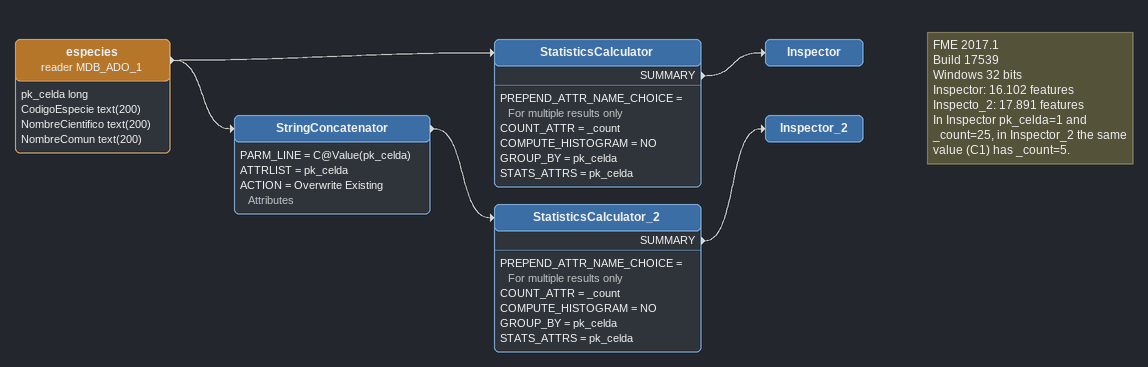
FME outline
especies (reader MDB_ADO_1)
    attributes: pk_celda long, CodigoEspecie text(200), NombreCientifico text(200), NombreComun text(200)
    -> StatisticsCalculator
    -> StringConcatenator
StatisticsCalculator
    PREPEND_ATTR_NAME_CHOICE = For multiple results only
    COUNT_ATTR = _count
    COMPUTE_HISTOGRAM = NO
    GROUP_BY = pk_celda
    STATS_ATTRS = pk_celda
    SUMMARY -> Inspector
Note: FME 2017.1 / Build 17539 / Windows 32 bits / Inspector: 16.102 features / Inspecto_2: 17.891 features / In Inspector pk_celda=1 and _count=25, in Inspector_2 the same value (C1) has _count=5.
Inspector
StringConcatenator
    PARM_LINE = C@Value(pk_celda)
    ATTRLIST = pk_celda
    ACTION = Overwrite Existing Attributes
    -> StatisticsCalculator_2
StatisticsCalculator_2
    PREPEND_ATTR_NAME_CHOICE = For multiple results only
    COUNT_ATTR = _count
    COMPUTE_HISTOGRAM = NO
    GROUP_BY = pk_celda
    STATS_ATTRS = pk_celda
    SUMMARY -> Inspector_2
Inspector_2
